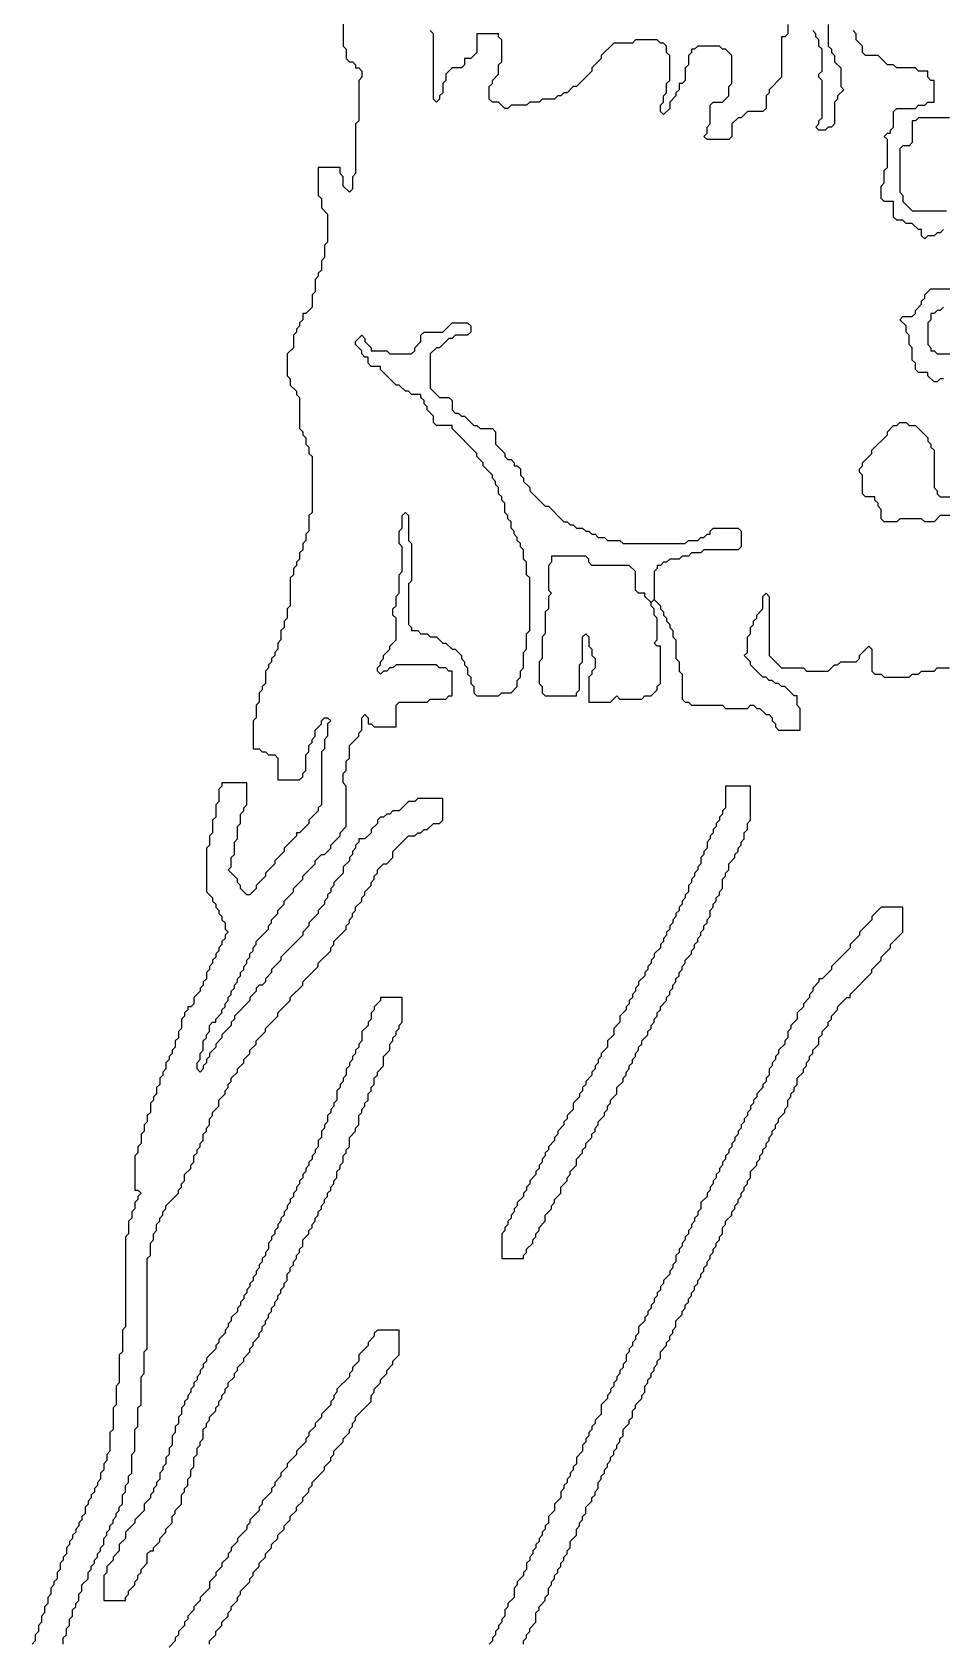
# Model space of a CAD drawing. Header units: metres. Extents: x 0 to 7998, y 2 to 10328.
# Drawn here: x 3016 to 3601, y 4351 to 5387 of the extents above; entities that cross this region are included whole.
import ezdxf

# ---------------------------------------------------------------- set-up
doc = ezdxf.new("R2010")
doc.units = ezdxf.units.M

msp = doc.modelspace()

# ---------------------------------------------------------------- linework, layer by layer
for points in [[(3216, 5394), (3216, 5378), (3218, 5376), (3218, 5370), (3220, 5368), (3222, 5368), (3224, 5366), (3224, 5364), (3226, 5364), (3228, 5362), (3228, 5358), (3226, 5356), (3226, 5330), (3224, 5328), (3224, 5296), (3222, 5294), (3222, 5286), (3220, 5284), (3216, 5288), (3216, 5294), (3214, 5296), (3214, 5300), (3200, 5300), (3200, 5282), (3202, 5280), (3202, 5274), (3206, 5270), (3206, 5252), (3204, 5250), (3204, 5242), (3202, 5240), (3202, 5234), (3200, 5232), (3200, 5230), (3198, 5228), (3198, 5220), (3196, 5218), (3196, 5210), (3192, 5206), (3190, 5206), (3190, 5202), (3188, 5200), (3188, 5198), (3186, 5196), (3186, 5194), (3184, 5192), (3184, 5184), (3180, 5180), (3180, 5166), (3182, 5164), (3182, 5160), (3186, 5156), (3186, 5154), (3188, 5152), (3188, 5132), (3190, 5130), (3190, 5128), (3192, 5126), (3192, 5122), (3194, 5120), (3194, 5116), (3196, 5114), (3196, 5078), (3194, 5076), (3194, 5066), (3192, 5064), (3192, 5060), (3190, 5058), (3190, 5054), (3188, 5052), (3188, 5048), (3186, 5046), (3186, 5044), (3184, 5042), (3184, 5038), (3182, 5036), (3182, 5018), (3180, 5016), (3180, 5010), (3178, 5008), (3178, 5004), (3176, 5002), (3176, 4996), (3174, 4994), (3174, 4990), (3172, 4988), (3172, 4986), (3170, 4984), (3170, 4982), (3168, 4980), (3168, 4978), (3166, 4976), (3166, 4968), (3164, 4966), (3164, 4964), (3162, 4962), (3162, 4956), (3160, 4954), (3160, 4946), (3158, 4944), (3158, 4926), (3162, 4926), (3164, 4924), (3166, 4924), (3168, 4922), (3172, 4922), (3174, 4920), (3174, 4906), (3188, 4906), (3190, 4908), (3190, 4910), (3192, 4912), (3192, 4922), (3194, 4924), (3194, 4928), (3196, 4930), (3196, 4932), (3198, 4934), (3198, 4938), (3202, 4942), (3202, 4944), (3204, 4946), (3206, 4946), (3208, 4944), (3206, 4942), (3206, 4934), (3204, 4932), (3204, 4926), (3202, 4924), (3202, 4890), (3200, 4888), (3200, 4886), (3194, 4880), (3194, 4878), (3188, 4872), (3186, 4872), (3186, 4870), (3178, 4862), (3178, 4860), (3172, 4854), (3172, 4852), (3166, 4846), (3166, 4844), (3160, 4838), (3160, 4836), (3156, 4832), (3154, 4832), (3150, 4836), (3150, 4838), (3148, 4840), (3148, 4842), (3142, 4848), (3144, 4850), (3144, 4856), (3146, 4858), (3146, 4866), (3148, 4868), (3148, 4876), (3150, 4878), (3150, 4884), (3152, 4886), (3152, 4888), (3154, 4890), (3154, 4904), (3138, 4904), (3138, 4902), (3136, 4900), (3136, 4892), (3134, 4890), (3134, 4882), (3132, 4880), (3132, 4872), (3130, 4870), (3130, 4864), (3128, 4862), (3128, 4834), (3132, 4830), (3132, 4828), (3134, 4826), (3134, 4824), (3136, 4822), (3136, 4820), (3138, 4818), (3138, 4816), (3140, 4814), (3140, 4810), (3142, 4808), (3140, 4806), (3140, 4804), (3138, 4802), (3138, 4800), (3136, 4798), (3136, 4796), (3134, 4794), (3134, 4792), (3132, 4790), (3132, 4788), (3130, 4786), (3130, 4784), (3128, 4782), (3128, 4778), (3126, 4776), (3126, 4774), (3124, 4772), (3124, 4770), (3120, 4766), (3120, 4762), (3118, 4760), (3116, 4760), (3116, 4758), (3114, 4756), (3114, 4754), (3112, 4752), (3112, 4746), (3110, 4744), (3110, 4740), (3108, 4738), (3108, 4734), (3106, 4732), (3106, 4730), (3104, 4728), (3104, 4726), (3102, 4724), (3102, 4720), (3100, 4718), (3100, 4716), (3098, 4714), (3098, 4710), (3096, 4708), (3096, 4704), (3094, 4702), (3094, 4700), (3092, 4698), (3092, 4692), (3090, 4690), (3090, 4686), (3088, 4684), (3088, 4680), (3086, 4678), (3086, 4672), (3084, 4670), (3084, 4666), (3082, 4664), (3082, 4642), (3084, 4642), (3086, 4640), (3084, 4638), (3084, 4636), (3082, 4634), (3082, 4630), (3080, 4628), (3080, 4624), (3078, 4622), (3078, 4614), (3076, 4612), (3076, 4554), (3074, 4552), (3074, 4538), (3072, 4536), (3072, 4518), (3070, 4516), (3070, 4504), (3068, 4502), (3068, 4488), (3066, 4486), (3066, 4474), (3064, 4472), (3064, 4468), (3062, 4466), (3062, 4462), (3060, 4460), (3060, 4456), (3058, 4454), (3058, 4452), (3056, 4450), (3056, 4448), (3054, 4446), (3054, 4444), (3052, 4442), (3052, 4440), (3050, 4438), (3050, 4434), (3048, 4432), (3048, 4430), (3046, 4428), (3046, 4426), (3044, 4424), (3044, 4422), (3042, 4420), (3042, 4418), (3040, 4416), (3040, 4414), (3038, 4412), (3038, 4408), (3036, 4406), (3036, 4404), (3034, 4402), (3034, 4398), (3032, 4396), (3032, 4392), (3030, 4390), (3030, 4388), (3028, 4386), (3028, 4382), (3026, 4380), (3026, 4376), (3024, 4374), (3024, 4370), (3022, 4368), (3022, 4364), (3020, 4362), (3020, 4358), (3018, 4356), (3018, 4352), (3016, 4350)], [(3502, 5392), (3502, 5386), (3500, 5384), (3498, 5384), (3498, 5358), (3490, 5350), (3490, 5348), (3488, 5346), (3488, 5338), (3486, 5336), (3476, 5336), (3472, 5332), (3470, 5332), (3466, 5328), (3466, 5320), (3464, 5318), (3450, 5318), (3448, 5320), (3450, 5322), (3450, 5326), (3452, 5328), (3452, 5340), (3454, 5342), (3460, 5342), (3464, 5346), (3464, 5352), (3466, 5354), (3466, 5372), (3462, 5376), (3460, 5376), (3458, 5378), (3444, 5378), (3442, 5376), (3440, 5376), (3440, 5374), (3438, 5372), (3438, 5366), (3436, 5364), (3436, 5356), (3434, 5354), (3432, 5354), (3432, 5350), (3430, 5348), (3430, 5346), (3426, 5342), (3426, 5338), (3422, 5334), (3420, 5336), (3420, 5340), (3422, 5342), (3422, 5346), (3424, 5348), (3424, 5354), (3426, 5356), (3426, 5372), (3424, 5374), (3424, 5378), (3422, 5380), (3420, 5380), (3418, 5382), (3404, 5382), (3402, 5380), (3390, 5380), (3382, 5372), (3382, 5370), (3376, 5364), (3376, 5362), (3366, 5352), (3364, 5352), (3360, 5348), (3358, 5348), (3356, 5346), (3354, 5346), (3352, 5344), (3344, 5344), (3342, 5342), (3336, 5342), (3334, 5340), (3324, 5340), (3322, 5338), (3320, 5338), (3316, 5342), (3312, 5342), (3310, 5344), (3310, 5352), (3312, 5354), (3312, 5356), (3316, 5360), (3316, 5366), (3318, 5368), (3318, 5382), (3316, 5384), (3316, 5386), (3302, 5386), (3302, 5374), (3298, 5370), (3294, 5370), (3294, 5366), (3292, 5364), (3286, 5364), (3282, 5360), (3282, 5356), (3280, 5354), (3280, 5348), (3278, 5346), (3278, 5344), (3276, 5342), (3274, 5344), (3274, 5386), (3272, 5388)], [(3528, 5392), (3528, 5378), (3530, 5376), (3530, 5374), (3532, 5372), (3532, 5368), (3536, 5364), (3536, 5352), (3538, 5350), (3534, 5346), (3534, 5344), (3532, 5342), (3532, 5328), (3530, 5326), (3528, 5326), (3526, 5324), (3522, 5324), (3520, 5326), (3522, 5328), (3522, 5330), (3524, 5332), (3524, 5356), (3522, 5358), (3522, 5360), (3524, 5362), (3524, 5376), (3522, 5378), (3522, 5382), (3520, 5384), (3520, 5386), (3518, 5388)], [(3602, 5260), (3600, 5258), (3598, 5258), (3596, 5256), (3592, 5256), (3590, 5254), (3588, 5256), (3588, 5260), (3586, 5260), (3582, 5264), (3578, 5264), (3576, 5266), (3572, 5266), (3570, 5268), (3570, 5278), (3564, 5278), (3562, 5280), (3562, 5288), (3564, 5290), (3564, 5298), (3566, 5300), (3566, 5318), (3564, 5320), (3566, 5322), (3568, 5322), (3568, 5324), (3570, 5326), (3570, 5336), (3572, 5338), (3584, 5338), (3586, 5340), (3590, 5340), (3592, 5342), (3596, 5342), (3596, 5356), (3594, 5356), (3592, 5358), (3592, 5362), (3586, 5362), (3584, 5364), (3572, 5364), (3570, 5366), (3566, 5366), (3560, 5372), (3552, 5372), (3550, 5374), (3550, 5378), (3546, 5382), (3546, 5386), (3544, 5388)], [(3606, 5332), (3586, 5332), (3584, 5330), (3582, 5330), (3582, 5316), (3580, 5314), (3576, 5314), (3574, 5312), (3574, 5284), (3576, 5282), (3576, 5278), (3582, 5272), (3604, 5272)], [(3602, 5164), (3600, 5164), (3598, 5162), (3596, 5162), (3592, 5166), (3592, 5168), (3586, 5168), (3584, 5170), (3584, 5174), (3582, 5176), (3582, 5184), (3580, 5186), (3580, 5192), (3578, 5194), (3578, 5198), (3574, 5202), (3576, 5204), (3582, 5204), (3584, 5206), (3584, 5208), (3588, 5212), (3588, 5214), (3590, 5216), (3590, 5218), (3594, 5222), (3610, 5222)], [(3602, 5210), (3600, 5208), (3598, 5208), (3596, 5206), (3594, 5206), (3594, 5202), (3592, 5200), (3592, 5186), (3594, 5184), (3594, 5182), (3596, 5182), (3598, 5180), (3612, 5180)], [(3036, 4350), (3036, 4354), (3038, 4356), (3038, 4360), (3040, 4362), (3040, 4366), (3042, 4368), (3042, 4372), (3044, 4374), (3044, 4376), (3046, 4378), (3046, 4382), (3048, 4384), (3048, 4388), (3052, 4392), (3052, 4396), (3054, 4398), (3054, 4400), (3056, 4402), (3056, 4404), (3058, 4406), (3058, 4408), (3060, 4410), (3060, 4412), (3062, 4414), (3062, 4418), (3064, 4420), (3064, 4422), (3066, 4424), (3066, 4426), (3068, 4428), (3068, 4430), (3070, 4432), (3070, 4434), (3072, 4436), (3072, 4438), (3074, 4440), (3074, 4446), (3076, 4448), (3076, 4452), (3078, 4454), (3078, 4458), (3080, 4460), (3080, 4472), (3082, 4474), (3082, 4488), (3084, 4490), (3084, 4502), (3086, 4504), (3086, 4522), (3088, 4524), (3088, 4538), (3090, 4540), (3090, 4598), (3092, 4600), (3092, 4608), (3094, 4610), (3094, 4614), (3096, 4616), (3096, 4620), (3098, 4622), (3098, 4624), (3100, 4626), (3100, 4628), (3102, 4630), (3102, 4632), (3110, 4640), (3110, 4642), (3112, 4644), (3112, 4646), (3114, 4648), (3114, 4652), (3118, 4656), (3118, 4658), (3120, 4660), (3120, 4664), (3122, 4666), (3122, 4668), (3124, 4670), (3124, 4672), (3126, 4674), (3126, 4678), (3128, 4680), (3128, 4682), (3130, 4684), (3130, 4688), (3132, 4690), (3132, 4692), (3136, 4696), (3136, 4700), (3140, 4704), (3140, 4706), (3142, 4708), (3142, 4710), (3144, 4712), (3144, 4714), (3148, 4718), (3148, 4720), (3152, 4724), (3152, 4726), (3156, 4730), (3156, 4732), (3160, 4736), (3160, 4738), (3166, 4744), (3166, 4746), (3174, 4754), (3174, 4756), (3182, 4764), (3182, 4766), (3190, 4774), (3190, 4776), (3200, 4786), (3200, 4788), (3208, 4796), (3208, 4798), (3210, 4800), (3210, 4802), (3218, 4810), (3218, 4812), (3220, 4814), (3220, 4816), (3222, 4818), (3222, 4820), (3224, 4822), (3224, 4824), (3228, 4828), (3228, 4830), (3230, 4832), (3230, 4834), (3234, 4838), (3234, 4840), (3236, 4842), (3236, 4844), (3238, 4846), (3238, 4848), (3242, 4852), (3244, 4852), (3248, 4856), (3248, 4860), (3258, 4870), (3262, 4870), (3264, 4872), (3266, 4872), (3268, 4874), (3270, 4874), (3274, 4878), (3278, 4878), (3280, 4880), (3280, 4894), (3264, 4894), (3262, 4892), (3258, 4892), (3252, 4886), (3248, 4886), (3246, 4884), (3244, 4884), (3242, 4882), (3240, 4882), (3238, 4880), (3238, 4878), (3234, 4874), (3234, 4872), (3230, 4868), (3226, 4868), (3226, 4866), (3224, 4864), (3224, 4862), (3222, 4860), (3222, 4858), (3220, 4856), (3220, 4854), (3216, 4850), (3216, 4846), (3210, 4840), (3210, 4838), (3208, 4836), (3208, 4834), (3206, 4832), (3206, 4830), (3204, 4828), (3204, 4826), (3200, 4822), (3200, 4820), (3194, 4814), (3194, 4812), (3190, 4808), (3190, 4806), (3176, 4792), (3176, 4790), (3170, 4784), (3170, 4782), (3166, 4778), (3166, 4776), (3164, 4774), (3162, 4774), (3160, 4772), (3160, 4770), (3156, 4766), (3156, 4764), (3146, 4754), (3146, 4752), (3144, 4750), (3144, 4748), (3138, 4742), (3138, 4740), (3134, 4736), (3134, 4734), (3130, 4730), (3130, 4728), (3128, 4726), (3128, 4724), (3126, 4722), (3126, 4720), (3124, 4718), (3122, 4720), (3122, 4724), (3124, 4726), (3124, 4730), (3126, 4732), (3126, 4738), (3128, 4740), (3128, 4742), (3130, 4744), (3130, 4748), (3132, 4750), (3134, 4750), (3134, 4752), (3138, 4756), (3138, 4758), (3140, 4760), (3140, 4762), (3142, 4764), (3142, 4766), (3144, 4768), (3144, 4770), (3146, 4772), (3146, 4774), (3148, 4776), (3148, 4778), (3150, 4780), (3150, 4782), (3152, 4784), (3152, 4786), (3154, 4788), (3154, 4790), (3156, 4792), (3156, 4794), (3158, 4796), (3158, 4798), (3160, 4800), (3160, 4802), (3168, 4810), (3168, 4812), (3170, 4814), (3170, 4816), (3174, 4820), (3174, 4822), (3178, 4826), (3178, 4828), (3184, 4834), (3184, 4836), (3190, 4842), (3190, 4844), (3198, 4852), (3198, 4854), (3202, 4858), (3204, 4858), (3208, 4862), (3208, 4864), (3214, 4870), (3214, 4872), (3218, 4876), (3218, 4902), (3216, 4904), (3216, 4910), (3218, 4912), (3218, 4918), (3220, 4920), (3220, 4928), (3226, 4934), (3226, 4936), (3228, 4938), (3228, 4946), (3230, 4948), (3232, 4946), (3232, 4942), (3234, 4942), (3236, 4940), (3250, 4940), (3250, 4954), (3252, 4956), (3270, 4956), (3272, 4958), (3282, 4958), (3284, 4960), (3286, 4960), (3286, 4976), (3284, 4976), (3282, 4978), (3278, 4978), (3276, 4980), (3250, 4980), (3248, 4978), (3246, 4978), (3244, 4976), (3242, 4976), (3240, 4974), (3238, 4976), (3238, 4978), (3240, 4980), (3240, 4982), (3242, 4984), (3242, 4986), (3246, 4990), (3246, 4992), (3250, 4996), (3250, 5010), (3248, 5012), (3248, 5016), (3250, 5018), (3250, 5024), (3252, 5026), (3252, 5038), (3254, 5040), (3254, 5056), (3252, 5058), (3252, 5066), (3254, 5068), (3254, 5076), (3256, 5078), (3258, 5076), (3258, 5060), (3260, 5058), (3260, 5034), (3258, 5032), (3258, 5006), (3260, 5004), (3260, 5002), (3264, 5002), (3266, 5000), (3270, 5000), (3272, 4998), (3276, 4998), (3280, 4994), (3282, 4994), (3286, 4990), (3288, 4990), (3292, 4986), (3292, 4984), (3294, 4982), (3294, 4980), (3296, 4978), (3296, 4974), (3298, 4972), (3298, 4968), (3300, 4966), (3300, 4962), (3302, 4960), (3316, 4960), (3318, 4962), (3324, 4962), (3328, 4966), (3328, 4970), (3330, 4972), (3330, 4976), (3332, 4978), (3332, 4988), (3334, 4990), (3334, 5000), (3336, 5002), (3336, 5036), (3334, 5038), (3334, 5046), (3332, 5048), (3332, 5054), (3330, 5056), (3330, 5058), (3328, 5060), (3328, 5062), (3326, 5064), (3326, 5066), (3324, 5068), (3324, 5072), (3322, 5074), (3322, 5076), (3320, 5078), (3320, 5084), (3318, 5086), (3318, 5088), (3316, 5090), (3316, 5094), (3314, 5096), (3314, 5098), (3312, 5100), (3312, 5102), (3306, 5108), (3306, 5110), (3302, 5114), (3302, 5116), (3286, 5132), (3286, 5134), (3276, 5134), (3274, 5136), (3274, 5140), (3270, 5144), (3270, 5146), (3268, 5148), (3268, 5150), (3266, 5152), (3266, 5154), (3260, 5154), (3258, 5156), (3256, 5156), (3252, 5160), (3250, 5160), (3240, 5170), (3240, 5172), (3234, 5172), (3232, 5174), (3232, 5178), (3230, 5178), (3228, 5180), (3228, 5182), (3224, 5186), (3224, 5188), (3228, 5192), (3230, 5190), (3230, 5188), (3234, 5184), (3234, 5182), (3244, 5182), (3246, 5180), (3260, 5180), (3262, 5182), (3262, 5184), (3266, 5188), (3266, 5192), (3268, 5194), (3280, 5194), (3286, 5200), (3296, 5200), (3298, 5198), (3298, 5194), (3296, 5192), (3288, 5192), (3286, 5190), (3284, 5190), (3278, 5184), (3276, 5184), (3272, 5180), (3272, 5158), (3278, 5152), (3284, 5152), (3286, 5150), (3286, 5144), (3288, 5142), (3290, 5142), (3292, 5140), (3294, 5140), (3300, 5134), (3302, 5134), (3304, 5132), (3312, 5132), (3314, 5130), (3314, 5122), (3320, 5116), (3320, 5114), (3322, 5112), (3324, 5112), (3326, 5110), (3326, 5108), (3328, 5108), (3330, 5106), (3330, 5102), (3332, 5100), (3332, 5098), (3336, 5094), (3336, 5092), (3346, 5082), (3348, 5082), (3358, 5072), (3360, 5072), (3362, 5070), (3364, 5070), (3366, 5068), (3370, 5068), (3372, 5066), (3374, 5066), (3376, 5064), (3378, 5064), (3380, 5062), (3384, 5062), (3386, 5060), (3394, 5060), (3396, 5058), (3436, 5058), (3438, 5060), (3444, 5060), (3446, 5062), (3448, 5062), (3450, 5064), (3452, 5064), (3452, 5066), (3454, 5068), (3470, 5068), (3472, 5066), (3472, 5056), (3470, 5054), (3448, 5054), (3446, 5052), (3440, 5052), (3438, 5050), (3434, 5050), (3432, 5048), (3426, 5048), (3424, 5046), (3422, 5046), (3420, 5044), (3418, 5044), (3418, 5042), (3416, 5040), (3416, 5022), (3414, 5020), (3410, 5024), (3410, 5026), (3406, 5026), (3404, 5028), (3404, 5040), (3400, 5044), (3376, 5044), (3374, 5046), (3374, 5048), (3372, 5050), (3350, 5050), (3350, 5046), (3348, 5044), (3348, 5028), (3350, 5026), (3348, 5024), (3348, 5016), (3346, 5014), (3346, 5000), (3344, 4998), (3344, 4984), (3342, 4982), (3342, 4968), (3344, 4966), (3344, 4962), (3346, 4960), (3366, 4960), (3366, 4962), (3368, 4964), (3368, 4980), (3370, 4982), (3370, 4998), (3372, 5000), (3374, 4998), (3374, 4992), (3376, 4990), (3376, 4986), (3378, 4984), (3378, 4978), (3376, 4976), (3376, 4974), (3374, 4972), (3374, 4956), (3388, 4956), (3392, 4960), (3394, 4958), (3408, 4958), (3410, 4960), (3414, 4960), (3418, 4964), (3418, 4966), (3420, 4968), (3420, 4992), (3418, 4992), (3416, 4994), (3418, 4996), (3418, 5010), (3416, 5012), (3416, 5016), (3414, 5018), (3414, 5020), (3416, 5022), (3420, 5018), (3420, 5016), (3422, 5014), (3422, 5012), (3424, 5010), (3424, 5008), (3426, 5006), (3426, 5004), (3428, 5002), (3428, 4998), (3430, 4996), (3430, 4984), (3432, 4982), (3432, 4976), (3434, 4974), (3434, 4958), (3436, 4956), (3438, 4956), (3440, 4954), (3460, 4954), (3462, 4952), (3476, 4952), (3478, 4954), (3480, 4954), (3482, 4952), (3484, 4952), (3488, 4948), (3490, 4948), (3492, 4946), (3492, 4944), (3494, 4942), (3494, 4940), (3496, 4938), (3510, 4938), (3510, 4952), (3508, 4954), (3508, 4960), (3506, 4960), (3500, 4966), (3498, 4966), (3496, 4968), (3494, 4968), (3492, 4970), (3490, 4970), (3488, 4972), (3486, 4972), (3478, 4980), (3478, 4982), (3474, 4986), (3476, 4988), (3476, 4998), (3478, 5000), (3478, 5004), (3480, 5006), (3480, 5008), (3482, 5010), (3482, 5012), (3486, 5016), (3486, 5024), (3488, 5026), (3490, 5024), (3490, 4986), (3498, 4978), (3512, 4978), (3514, 4976), (3528, 4976), (3532, 4980), (3534, 4980), (3536, 4982), (3546, 4982), (3548, 4984), (3548, 4986), (3554, 4992), (3556, 4990), (3556, 4976), (3558, 4974), (3562, 4974), (3564, 4972), (3580, 4972), (3582, 4974), (3586, 4974), (3588, 4976), (3596, 4976), (3598, 4978), (3606, 4978)], [(3614, 5076), (3600, 5076), (3596, 5072), (3590, 5072), (3588, 5074), (3574, 5074), (3572, 5072), (3564, 5072), (3562, 5074), (3562, 5080), (3560, 5082), (3560, 5084), (3558, 5086), (3558, 5088), (3552, 5088), (3550, 5090), (3550, 5102), (3548, 5104), (3548, 5106), (3550, 5108), (3550, 5110), (3556, 5116), (3556, 5118), (3566, 5128), (3566, 5130), (3570, 5134), (3572, 5134), (3574, 5136), (3578, 5136), (3580, 5134), (3584, 5134), (3592, 5126), (3592, 5124), (3594, 5122), (3594, 5120), (3596, 5118), (3596, 5094), (3598, 5092), (3598, 5090), (3600, 5088), (3614, 5088)], [(3332, 4350), (3332, 4352), (3334, 4354), (3334, 4356), (3336, 4358), (3336, 4360), (3340, 4364), (3340, 4370), (3342, 4372), (3342, 4374), (3346, 4378), (3346, 4380), (3348, 4382), (3348, 4386), (3350, 4388), (3350, 4390), (3352, 4392), (3352, 4394), (3354, 4396), (3354, 4398), (3356, 4400), (3356, 4402), (3358, 4404), (3358, 4406), (3360, 4408), (3360, 4410), (3362, 4412), (3362, 4416), (3366, 4420), (3366, 4424), (3368, 4426), (3368, 4428), (3370, 4430), (3370, 4432), (3372, 4434), (3372, 4438), (3376, 4442), (3376, 4444), (3378, 4446), (3378, 4448), (3380, 4450), (3380, 4454), (3382, 4456), (3382, 4458), (3384, 4460), (3384, 4462), (3386, 4464), (3386, 4466), (3388, 4468), (3388, 4470), (3390, 4472), (3390, 4474), (3392, 4476), (3392, 4478), (3394, 4480), (3394, 4482), (3396, 4484), (3396, 4488), (3400, 4492), (3400, 4494), (3402, 4496), (3402, 4500), (3404, 4502), (3404, 4504), (3408, 4508), (3408, 4510), (3410, 4512), (3410, 4516), (3412, 4518), (3412, 4520), (3414, 4522), (3414, 4524), (3416, 4526), (3416, 4528), (3418, 4530), (3418, 4532), (3420, 4534), (3420, 4538), (3424, 4542), (3424, 4544), (3426, 4546), (3426, 4548), (3428, 4550), (3428, 4552), (3430, 4554), (3430, 4558), (3434, 4562), (3434, 4564), (3436, 4566), (3436, 4568), (3438, 4570), (3438, 4572), (3440, 4574), (3440, 4576), (3442, 4578), (3442, 4580), (3444, 4582), (3444, 4584), (3446, 4586), (3446, 4588), (3448, 4590), (3448, 4592), (3450, 4594), (3450, 4596), (3452, 4598), (3452, 4600), (3454, 4602), (3454, 4604), (3456, 4606), (3456, 4608), (3458, 4610), (3458, 4612), (3460, 4614), (3460, 4618), (3462, 4620), (3462, 4622), (3466, 4626), (3466, 4628), (3468, 4630), (3468, 4632), (3470, 4634), (3470, 4636), (3472, 4638), (3472, 4640), (3474, 4642), (3474, 4644), (3476, 4646), (3476, 4648), (3478, 4650), (3478, 4654), (3482, 4658), (3482, 4660), (3484, 4662), (3484, 4664), (3486, 4666), (3486, 4668), (3488, 4670), (3488, 4672), (3490, 4674), (3490, 4676), (3492, 4678), (3492, 4680), (3494, 4682), (3494, 4684), (3496, 4686), (3496, 4688), (3500, 4692), (3500, 4694), (3502, 4696), (3502, 4700), (3504, 4702), (3504, 4704), (3506, 4706), (3506, 4708), (3508, 4710), (3508, 4714), (3512, 4718), (3512, 4720), (3514, 4722), (3514, 4724), (3516, 4726), (3516, 4728), (3518, 4730), (3518, 4732), (3522, 4736), (3522, 4740), (3524, 4742), (3524, 4744), (3528, 4748), (3528, 4750), (3530, 4752), (3530, 4754), (3534, 4758), (3534, 4760), (3540, 4766), (3542, 4766), (3542, 4768), (3556, 4782), (3556, 4784), (3562, 4790), (3562, 4792), (3568, 4798), (3568, 4800), (3576, 4808), (3576, 4824), (3562, 4824), (3556, 4818), (3556, 4816), (3548, 4808), (3548, 4806), (3542, 4800), (3542, 4798), (3530, 4786), (3530, 4784), (3524, 4778), (3522, 4778), (3522, 4776), (3518, 4772), (3518, 4770), (3516, 4768), (3516, 4766), (3512, 4762), (3512, 4760), (3508, 4756), (3508, 4752), (3504, 4748), (3504, 4746), (3502, 4744), (3502, 4740), (3500, 4738), (3500, 4736), (3496, 4732), (3496, 4730), (3494, 4728), (3494, 4726), (3492, 4724), (3492, 4722), (3490, 4720), (3490, 4716), (3488, 4714), (3488, 4712), (3486, 4710), (3486, 4708), (3482, 4704), (3482, 4702), (3480, 4700), (3480, 4698), (3478, 4696), (3478, 4694), (3476, 4692), (3476, 4690), (3474, 4688), (3474, 4686), (3472, 4684), (3472, 4682), (3470, 4680), (3470, 4678), (3468, 4676), (3468, 4674), (3466, 4672), (3466, 4670), (3464, 4668), (3464, 4666), (3462, 4664), (3462, 4662), (3460, 4660), (3460, 4658), (3458, 4656), (3458, 4654), (3456, 4652), (3456, 4650), (3454, 4648), (3454, 4646), (3452, 4644), (3452, 4642), (3450, 4640), (3450, 4638), (3446, 4634), (3446, 4630), (3444, 4628), (3444, 4626), (3442, 4624), (3442, 4622), (3440, 4620), (3440, 4618), (3438, 4616), (3438, 4614), (3436, 4612), (3436, 4610), (3434, 4608), (3434, 4606), (3432, 4604), (3432, 4602), (3430, 4600), (3430, 4596), (3428, 4594), (3428, 4592), (3426, 4590), (3426, 4588), (3422, 4584), (3422, 4582), (3420, 4580), (3420, 4578), (3418, 4576), (3418, 4574), (3416, 4572), (3416, 4570), (3414, 4568), (3414, 4566), (3412, 4564), (3412, 4562), (3410, 4560), (3410, 4558), (3406, 4554), (3406, 4550), (3404, 4548), (3404, 4546), (3402, 4544), (3402, 4542), (3400, 4540), (3400, 4538), (3398, 4536), (3398, 4532), (3396, 4530), (3396, 4528), (3394, 4526), (3394, 4524), (3392, 4522), (3392, 4520), (3390, 4518), (3390, 4516), (3388, 4514), (3388, 4512), (3386, 4510), (3386, 4508), (3382, 4504), (3382, 4498), (3378, 4494), (3378, 4492), (3376, 4490), (3376, 4488), (3374, 4486), (3374, 4484), (3372, 4482), (3372, 4480), (3370, 4478), (3370, 4474), (3366, 4470), (3366, 4466), (3364, 4464), (3364, 4462), (3362, 4460), (3362, 4458), (3360, 4456), (3360, 4454), (3358, 4452), (3358, 4450), (3356, 4448), (3356, 4444), (3352, 4440), (3352, 4436), (3348, 4432), (3348, 4428), (3346, 4426), (3346, 4424), (3344, 4422), (3344, 4420), (3342, 4418), (3342, 4416), (3340, 4414), (3340, 4412), (3338, 4410), (3338, 4408), (3336, 4406), (3336, 4404), (3334, 4402), (3334, 4398), (3332, 4396), (3332, 4394), (3328, 4390), (3328, 4388), (3326, 4386), (3326, 4380), (3322, 4376), (3322, 4374), (3320, 4372), (3320, 4368), (3318, 4366), (3318, 4364), (3316, 4362), (3316, 4360), (3314, 4358), (3314, 4356), (3312, 4354), (3312, 4352), (3310, 4350)], [(3130, 4350), (3130, 4352), (3134, 4356), (3134, 4358), (3138, 4362), (3138, 4364), (3142, 4368), (3142, 4370), (3144, 4372), (3144, 4374), (3148, 4378), (3148, 4380), (3150, 4382), (3150, 4384), (3156, 4390), (3156, 4392), (3158, 4394), (3158, 4396), (3162, 4400), (3162, 4402), (3166, 4406), (3166, 4408), (3170, 4412), (3170, 4414), (3174, 4418), (3174, 4420), (3178, 4424), (3178, 4426), (3182, 4430), (3182, 4432), (3186, 4436), (3186, 4438), (3190, 4442), (3190, 4444), (3194, 4448), (3194, 4450), (3196, 4452), (3196, 4454), (3204, 4462), (3204, 4464), (3208, 4468), (3208, 4470), (3210, 4472), (3210, 4474), (3216, 4480), (3216, 4482), (3220, 4486), (3220, 4488), (3222, 4490), (3222, 4492), (3224, 4494), (3224, 4496), (3234, 4506), (3234, 4510), (3236, 4512), (3236, 4514), (3240, 4518), (3240, 4520), (3244, 4524), (3244, 4526), (3248, 4530), (3248, 4532), (3252, 4536), (3252, 4552), (3238, 4552), (3236, 4550), (3236, 4548), (3232, 4544), (3232, 4542), (3226, 4536), (3226, 4532), (3222, 4528), (3222, 4526), (3220, 4524), (3220, 4522), (3212, 4514), (3212, 4512), (3210, 4510), (3210, 4508), (3208, 4506), (3208, 4504), (3202, 4498), (3202, 4496), (3198, 4492), (3198, 4490), (3194, 4486), (3194, 4484), (3192, 4482), (3192, 4480), (3186, 4474), (3186, 4472), (3180, 4466), (3180, 4464), (3176, 4460), (3176, 4458), (3172, 4454), (3172, 4452), (3170, 4450), (3170, 4448), (3164, 4442), (3164, 4440), (3162, 4438), (3162, 4436), (3156, 4430), (3156, 4428), (3154, 4426), (3154, 4424), (3148, 4418), (3148, 4416), (3144, 4412), (3144, 4410), (3142, 4408), (3142, 4406), (3138, 4402), (3138, 4400), (3134, 4396), (3134, 4394), (3130, 4390), (3130, 4386), (3124, 4380), (3124, 4378), (3120, 4374), (3120, 4372), (3116, 4368), (3116, 4366), (3114, 4364), (3114, 4362), (3110, 4358), (3110, 4356), (3108, 4354), (3108, 4352), (3104, 4348)]]:
    msp.add_lwpolyline(points)
for points in [[(3462, 4902), (3462, 4888), (3460, 4886), (3460, 4884), (3458, 4882), (3458, 4880), (3456, 4878), (3456, 4876), (3454, 4874), (3454, 4872), (3452, 4870), (3452, 4868), (3450, 4866), (3450, 4862), (3448, 4860), (3448, 4858), (3446, 4856), (3446, 4852), (3444, 4850), (3444, 4848), (3442, 4846), (3442, 4844), (3440, 4842), (3440, 4840), (3438, 4838), (3438, 4834), (3436, 4832), (3436, 4830), (3434, 4828), (3434, 4826), (3432, 4824), (3432, 4822), (3430, 4820), (3430, 4818), (3428, 4816), (3428, 4814), (3426, 4812), (3426, 4810), (3424, 4808), (3424, 4806), (3422, 4804), (3422, 4802), (3420, 4800), (3420, 4798), (3416, 4794), (3416, 4792), (3414, 4790), (3414, 4788), (3412, 4786), (3412, 4784), (3410, 4782), (3410, 4780), (3406, 4776), (3406, 4774), (3404, 4772), (3404, 4770), (3402, 4768), (3402, 4766), (3400, 4764), (3400, 4762), (3398, 4760), (3398, 4758), (3394, 4754), (3394, 4750), (3390, 4746), (3390, 4742), (3386, 4738), (3386, 4734), (3382, 4730), (3382, 4728), (3380, 4726), (3380, 4724), (3378, 4722), (3378, 4720), (3376, 4718), (3376, 4716), (3372, 4712), (3372, 4710), (3370, 4708), (3370, 4706), (3368, 4704), (3368, 4702), (3364, 4698), (3364, 4694), (3360, 4690), (3360, 4688), (3358, 4686), (3358, 4684), (3354, 4680), (3354, 4678), (3352, 4676), (3352, 4674), (3348, 4670), (3348, 4668), (3346, 4666), (3346, 4664), (3344, 4662), (3344, 4660), (3342, 4658), (3342, 4656), (3340, 4654), (3340, 4652), (3336, 4648), (3336, 4646), (3334, 4644), (3334, 4642), (3332, 4640), (3332, 4638), (3328, 4634), (3328, 4632), (3326, 4630), (3326, 4628), (3324, 4626), (3324, 4624), (3322, 4622), (3322, 4620), (3320, 4618), (3320, 4616), (3318, 4614), (3318, 4598), (3332, 4598), (3332, 4600), (3334, 4602), (3334, 4604), (3338, 4608), (3338, 4610), (3340, 4612), (3340, 4614), (3342, 4616), (3342, 4618), (3346, 4622), (3346, 4626), (3350, 4630), (3350, 4632), (3352, 4634), (3352, 4636), (3356, 4640), (3356, 4644), (3360, 4648), (3360, 4650), (3362, 4652), (3362, 4654), (3366, 4658), (3366, 4662), (3370, 4666), (3370, 4668), (3372, 4670), (3372, 4672), (3376, 4676), (3376, 4678), (3378, 4680), (3378, 4682), (3380, 4684), (3380, 4686), (3384, 4690), (3384, 4692), (3386, 4694), (3386, 4696), (3388, 4698), (3388, 4700), (3392, 4704), (3392, 4708), (3396, 4712), (3396, 4714), (3398, 4716), (3398, 4718), (3400, 4720), (3400, 4722), (3402, 4724), (3402, 4726), (3404, 4728), (3404, 4730), (3406, 4732), (3406, 4734), (3408, 4736), (3408, 4738), (3412, 4742), (3412, 4744), (3414, 4746), (3414, 4748), (3416, 4750), (3416, 4752), (3418, 4754), (3418, 4756), (3420, 4758), (3420, 4760), (3424, 4764), (3424, 4766), (3426, 4768), (3426, 4770), (3428, 4772), (3428, 4774), (3430, 4776), (3430, 4778), (3432, 4780), (3432, 4782), (3434, 4784), (3434, 4786), (3436, 4788), (3436, 4790), (3440, 4794), (3440, 4796), (3442, 4798), (3442, 4800), (3444, 4802), (3444, 4804), (3446, 4806), (3446, 4808), (3448, 4810), (3448, 4812), (3450, 4814), (3450, 4816), (3452, 4818), (3452, 4822), (3454, 4824), (3454, 4826), (3456, 4828), (3456, 4830), (3458, 4832), (3458, 4834), (3460, 4836), (3460, 4842), (3462, 4844), (3462, 4846), (3464, 4848), (3464, 4852), (3468, 4856), (3468, 4858), (3470, 4860), (3470, 4862), (3472, 4864), (3472, 4866), (3474, 4868), (3474, 4872), (3476, 4874), (3476, 4878), (3478, 4880), (3478, 4902)], [(3240, 4766), (3240, 4764), (3236, 4760), (3236, 4758), (3234, 4756), (3234, 4752), (3232, 4750), (3232, 4748), (3228, 4744), (3228, 4738), (3226, 4736), (3226, 4734), (3224, 4732), (3224, 4730), (3222, 4728), (3222, 4726), (3220, 4724), (3220, 4722), (3218, 4720), (3218, 4716), (3216, 4714), (3216, 4712), (3214, 4710), (3214, 4708), (3212, 4706), (3212, 4700), (3210, 4698), (3210, 4696), (3208, 4694), (3208, 4692), (3206, 4690), (3206, 4686), (3204, 4684), (3204, 4682), (3202, 4680), (3202, 4676), (3200, 4674), (3200, 4670), (3198, 4668), (3198, 4666), (3196, 4664), (3196, 4662), (3194, 4660), (3194, 4658), (3192, 4656), (3192, 4654), (3190, 4652), (3190, 4650), (3188, 4648), (3188, 4646), (3186, 4644), (3186, 4642), (3184, 4640), (3184, 4638), (3182, 4636), (3182, 4634), (3180, 4632), (3180, 4630), (3178, 4628), (3178, 4626), (3176, 4624), (3176, 4622), (3174, 4620), (3174, 4618), (3172, 4616), (3172, 4614), (3170, 4612), (3170, 4610), (3168, 4608), (3168, 4604), (3166, 4602), (3166, 4600), (3164, 4598), (3164, 4596), (3162, 4594), (3162, 4592), (3160, 4590), (3160, 4588), (3158, 4586), (3158, 4584), (3156, 4582), (3156, 4580), (3154, 4578), (3154, 4576), (3152, 4574), (3152, 4572), (3150, 4570), (3150, 4568), (3148, 4566), (3148, 4564), (3144, 4560), (3144, 4558), (3142, 4556), (3142, 4554), (3140, 4552), (3140, 4550), (3136, 4546), (3136, 4544), (3134, 4542), (3134, 4540), (3128, 4534), (3128, 4532), (3126, 4530), (3126, 4528), (3124, 4526), (3124, 4524), (3122, 4522), (3122, 4520), (3120, 4518), (3120, 4516), (3118, 4514), (3118, 4512), (3116, 4510), (3116, 4508), (3114, 4506), (3114, 4504), (3112, 4502), (3112, 4498), (3110, 4496), (3110, 4492), (3108, 4490), (3108, 4486), (3106, 4484), (3106, 4478), (3104, 4476), (3104, 4472), (3102, 4470), (3102, 4466), (3100, 4464), (3100, 4462), (3098, 4460), (3098, 4456), (3096, 4454), (3096, 4452), (3094, 4450), (3094, 4448), (3092, 4446), (3092, 4444), (3088, 4440), (3088, 4436), (3082, 4430), (3082, 4428), (3076, 4422), (3076, 4418), (3072, 4414), (3072, 4410), (3068, 4406), (3068, 4404), (3064, 4400), (3064, 4396), (3062, 4394), (3062, 4378), (3076, 4378), (3076, 4380), (3078, 4382), (3078, 4384), (3082, 4388), (3082, 4390), (3084, 4392), (3084, 4394), (3086, 4396), (3086, 4398), (3090, 4402), (3090, 4408), (3092, 4410), (3094, 4410), (3094, 4412), (3098, 4416), (3098, 4418), (3102, 4422), (3102, 4424), (3106, 4428), (3106, 4432), (3108, 4434), (3108, 4436), (3112, 4440), (3112, 4446), (3114, 4448), (3114, 4450), (3116, 4452), (3116, 4456), (3118, 4458), (3118, 4462), (3120, 4464), (3120, 4470), (3122, 4472), (3122, 4476), (3124, 4478), (3124, 4480), (3126, 4482), (3126, 4488), (3128, 4490), (3128, 4492), (3130, 4494), (3130, 4496), (3134, 4500), (3134, 4502), (3136, 4504), (3136, 4506), (3138, 4508), (3138, 4510), (3140, 4512), (3140, 4514), (3142, 4516), (3142, 4518), (3146, 4522), (3146, 4524), (3148, 4526), (3148, 4528), (3152, 4532), (3152, 4534), (3156, 4538), (3156, 4540), (3158, 4542), (3158, 4544), (3162, 4548), (3162, 4550), (3164, 4552), (3164, 4554), (3166, 4556), (3166, 4558), (3168, 4560), (3168, 4562), (3170, 4564), (3170, 4566), (3172, 4568), (3172, 4570), (3174, 4572), (3174, 4574), (3176, 4576), (3176, 4578), (3178, 4580), (3178, 4582), (3180, 4584), (3180, 4588), (3182, 4590), (3182, 4592), (3184, 4594), (3184, 4596), (3186, 4598), (3186, 4600), (3188, 4602), (3188, 4604), (3190, 4606), (3190, 4610), (3194, 4614), (3194, 4616), (3196, 4618), (3196, 4620), (3198, 4622), (3198, 4624), (3200, 4626), (3200, 4628), (3202, 4630), (3202, 4632), (3204, 4634), (3204, 4636), (3206, 4638), (3206, 4640), (3208, 4642), (3208, 4644), (3210, 4646), (3210, 4648), (3212, 4650), (3212, 4654), (3214, 4656), (3214, 4658), (3216, 4660), (3216, 4664), (3218, 4666), (3218, 4668), (3220, 4670), (3220, 4676), (3224, 4680), (3224, 4682), (3226, 4684), (3226, 4690), (3228, 4692), (3228, 4694), (3230, 4696), (3230, 4698), (3232, 4700), (3232, 4704), (3234, 4706), (3234, 4708), (3236, 4710), (3236, 4714), (3238, 4716), (3238, 4718), (3242, 4722), (3242, 4728), (3246, 4732), (3246, 4736), (3248, 4738), (3248, 4740), (3250, 4742), (3250, 4744), (3252, 4746), (3252, 4748), (3254, 4750), (3254, 4766)]]:
    msp.add_lwpolyline(points, close=True)

doc.saveas('drawing.dxf')
